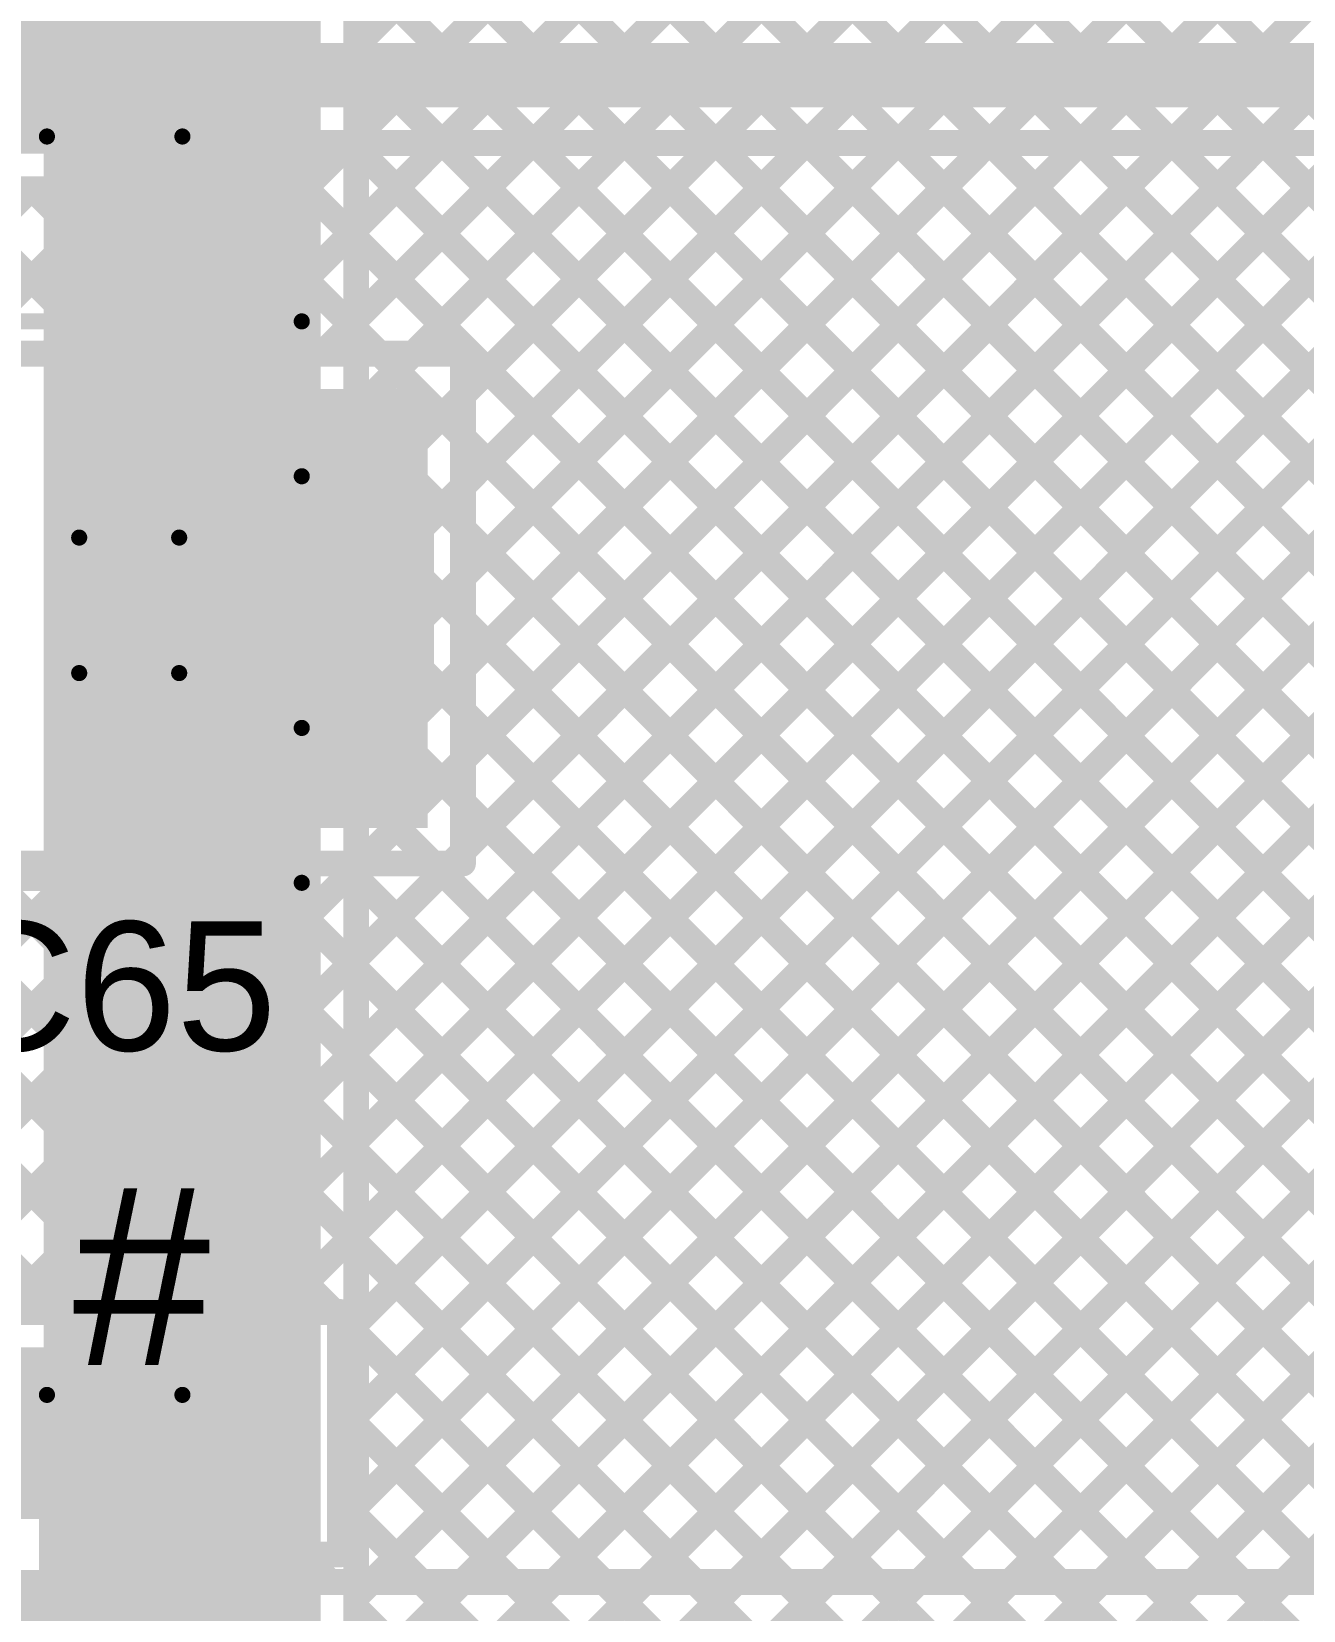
# Model space of a CAD drawing. Header units: millimetres. Extents: x 0 to 214, y 0 to 214.
# Drawn here: x 0.6554 to 1.0497, y 2.9127 to 3.402 of the extents above; entities that cross this region are included whole.
import ezdxf

# ---------------------------------------------------------------- set-up
doc = ezdxf.new("R2010")
doc.units = ezdxf.units.MM
doc.header["$MEASUREMENT"] = 0
for name, color, linetype in [('BottomLayer', 5, 'Continuous'), ('BottomOverlay', 54, 'Continuous'), ('BottomPaste', 16, 'Continuous'), ('BottomSolder', 6, 'Continuous'), ('TopLayer', 1, 'Continuous'), ('TopOverlay', 2, 'Continuous'), ('TopPaste', 8, 'Continuous'), ('TopSolder', 216, 'Continuous'), ('ViaHoleLayer', 16, 'Continuous')]:
    doc.layers.add(name, color=color, linetype=linetype)
doc.styles.add('Arial', font='', dxfattribs={"height": 0.2})
doc.styles.get('Arial').set_extended_font_data('Arial')

# ---------------------------------------------------------------- blocks, each defined once
blk = doc.blocks.new('RES_0603_66')
at = {"layer": 'TopLayer'}
for points in [[(-0.015, 0.0175), (-0.015, -0.0175), (-0.045, -0.0175), (-0.045, 0.0175)], [(0.045, 0.0175), (0.045, -0.0175), (0.015, -0.0175), (0.015, 0.0175)]]:
    blk.add_hatch(color=1, dxfattribs=at).paths.add_polyline_path(points)
at = {"layer": 'TopPaste'}
for points in [[(-0.015, 0.0175), (-0.015, -0.0175), (-0.045, -0.0175), (-0.045, 0.0175)], [(0.045, 0.0175), (0.045, -0.0175), (0.015, -0.0175), (0.015, 0.0175)]]:
    blk.add_hatch(color=8, dxfattribs=at).paths.add_polyline_path(points)
at = {"layer": 'TopSolder'}
for points in [[(-0.011, 0.0215), (-0.011, -0.0215), (-0.049, -0.0215), (-0.049, 0.0215)], [(0.049, 0.0215), (0.049, -0.0215), (0.011, -0.0215), (0.011, 0.0215)]]:
    blk.add_hatch(color=216, dxfattribs=at).paths.add_polyline_path(points)
at = {"layer": 'TopOverlay', "const_width": 0.005}
for points in [[(-0.049, 0.021), (-0.049, -0.021)], [(-0.049, 0.021), (0.049, 0.021)], [(0.049, 0.021), (0.049, -0.021)], [(-0.049, -0.021), (0.049, -0.021)]]:
    blk.add_lwpolyline(points, dxfattribs=at)
at = {"layer": 'TopOverlay', "const_width": 0.0025}
for points in [[(-0.05025, 0.021, 1), (-0.04775, 0.021, 1)], [(-0.05025, 0.021, 1), (-0.04775, 0.021, 1)], [(0.04775, 0.021, 1), (0.05025, 0.021, 1)], [(0.04775, 0.021, 1), (0.05025, 0.021, 1)], [(-0.05025, -0.021, 1), (-0.04775, -0.021, 1)], [(-0.05025, -0.021, 1), (-0.04775, -0.021, 1)], [(0.04775, -0.021, 1), (0.05025, -0.021, 1)], [(0.04775, -0.021, 1), (0.05025, -0.021, 1)]]:
    blk.add_lwpolyline(points, format="xyb", close=True, dxfattribs=at)
blk = doc.blocks.new('RES_0603_67')
at = {"layer": 'TopLayer'}
for points in [[(-0.015, 0.0175), (-0.015, -0.0175), (-0.045, -0.0175), (-0.045, 0.0175)], [(0.045, 0.0175), (0.045, -0.0175), (0.015, -0.0175), (0.015, 0.0175)]]:
    blk.add_hatch(color=1, dxfattribs=at).paths.add_polyline_path(points)
at = {"layer": 'TopPaste'}
for points in [[(-0.015, 0.0175), (-0.015, -0.0175), (-0.045, -0.0175), (-0.045, 0.0175)], [(0.045, 0.0175), (0.045, -0.0175), (0.015, -0.0175), (0.015, 0.0175)]]:
    blk.add_hatch(color=8, dxfattribs=at).paths.add_polyline_path(points)
at = {"layer": 'TopSolder'}
for points in [[(-0.011, 0.0215), (-0.011, -0.0215), (-0.049, -0.0215), (-0.049, 0.0215)], [(0.049, 0.0215), (0.049, -0.0215), (0.011, -0.0215), (0.011, 0.0215)]]:
    blk.add_hatch(color=216, dxfattribs=at).paths.add_polyline_path(points)
at = {"layer": 'TopOverlay', "const_width": 0.005}
for points in [[(-0.049, 0.021), (-0.049, -0.021)], [(-0.049, 0.021), (0.049, 0.021)], [(0.049, 0.021), (0.049, -0.021)], [(-0.049, -0.021), (0.049, -0.021)]]:
    blk.add_lwpolyline(points, dxfattribs=at)
at = {"layer": 'TopOverlay', "const_width": 0.0025}
for points in [[(-0.05025, 0.021, 1), (-0.04775, 0.021, 1)], [(-0.05025, 0.021, 1), (-0.04775, 0.021, 1)], [(0.04775, 0.021, 1), (0.05025, 0.021, 1)], [(0.04775, 0.021, 1), (0.05025, 0.021, 1)], [(-0.05025, -0.021, 1), (-0.04775, -0.021, 1)], [(-0.05025, -0.021, 1), (-0.04775, -0.021, 1)], [(0.04775, -0.021, 1), (0.05025, -0.021, 1)], [(0.04775, -0.021, 1), (0.05025, -0.021, 1)]]:
    blk.add_lwpolyline(points, format="xyb", close=True, dxfattribs=at)
blk = doc.blocks.new('C__0603_B_109')
at = {"layer": 'BottomLayer'}
for points in [[(-0.045, -0.0175), (-0.045, 0.0175), (-0.015, 0.0175), (-0.015, -0.0175)], [(0.015, -0.0175), (0.015, 0.0175), (0.045, 0.0175), (0.045, -0.0175)]]:
    blk.add_hatch(color=5, dxfattribs=at).paths.add_polyline_path(points)
at = {"layer": 'BottomPaste'}
for points in [[(-0.045, -0.0175), (-0.045, 0.0175), (-0.015, 0.0175), (-0.015, -0.0175)], [(0.015, -0.0175), (0.015, 0.0175), (0.045, 0.0175), (0.045, -0.0175)]]:
    blk.add_hatch(color=16, dxfattribs=at).paths.add_polyline_path(points)
at = {"layer": 'BottomSolder'}
for points in [[(-0.04736, -0.01986), (-0.04736, 0.01986), (-0.01264, 0.01986), (-0.01264, -0.01986)], [(0.01264, -0.01986), (0.01264, 0.01986), (0.04736, 0.01986), (0.04736, -0.01986)]]:
    blk.add_hatch(color=6, dxfattribs=at).paths.add_polyline_path(points)
at = {"layer": 'BottomOverlay', "const_width": 0.005}
for points in [[(-0.049, 0.021), (-0.018, 0.021)], [(-0.049, -0.021), (-0.049, 0.021)], [(0.018, 0.021), (0.049, 0.021)], [(0.049, -0.021), (0.049, 0.021)], [(-0.049, -0.021), (-0.018, -0.021)], [(0.018, -0.021), (0.049, -0.021)]]:
    blk.add_lwpolyline(points, dxfattribs=at)
at = {"layer": 'BottomOverlay', "const_width": 0.0025}
for points in [[(-0.05025, 0.021, 1), (-0.04775, 0.021, 1)], [(-0.05025, 0.021, 1), (-0.04775, 0.021, 1)], [(-0.01925, 0.021, 1), (-0.01675, 0.021, 1)], [(0.01675, 0.021, 1), (0.01925, 0.021, 1)], [(0.04775, 0.021, 1), (0.05025, 0.021, 1)], [(0.04775, 0.021, 1), (0.05025, 0.021, 1)], [(-0.05025, -0.021, 1), (-0.04775, -0.021, 1)], [(-0.05025, -0.021, 1), (-0.04775, -0.021, 1)], [(-0.01925, -0.021, 1), (-0.01675, -0.021, 1)], [(0.01675, -0.021, 1), (0.01925, -0.021, 1)], [(0.04775, -0.021, 1), (0.05025, -0.021, 1)], [(0.04775, -0.021, 1), (0.05025, -0.021, 1)]]:
    blk.add_lwpolyline(points, format="xyb", close=True, dxfattribs=at)
blk = doc.blocks.new('RVT1E100M0405__110')
at = {"layer": 'TopLayer'}
for points in [[(-0.12205, 0.0315), (-0.01969, 0.0315), (-0.01969, -0.0315), (-0.12205, -0.0315)], [(0.01969, 0.0315), (0.12205, 0.0315), (0.12205, -0.0315), (0.01969, -0.0315)]]:
    blk.add_hatch(color=1, dxfattribs=at).paths.add_polyline_path(points)
at = {"layer": 'TopPaste'}
for points in [[(-0.12205, 0.0315), (-0.01969, 0.0315), (-0.01969, -0.0315), (-0.12205, -0.0315)], [(0.01969, 0.0315), (0.12205, 0.0315), (0.12205, -0.0315), (0.01969, -0.0315)]]:
    blk.add_hatch(color=8, dxfattribs=at).paths.add_polyline_path(points)
at = {"layer": 'TopSolder'}
for points in [[(-0.12605, 0.0355), (-0.01569, 0.0355), (-0.01569, -0.0355), (-0.12605, -0.0355)], [(0.01569, 0.0355), (0.12605, 0.0355), (0.12605, -0.0355), (0.01569, -0.0355)]]:
    blk.add_hatch(color=216, dxfattribs=at).paths.add_polyline_path(points)
at = {"layer": 'TopOverlay', "const_width": 0.005}
for points in [[(-0.08325, 0.04075), (-0.037, 0.087)], [(-0.037, 0.087), (0.085, 0.087)], [(0.085, 0.039), (0.085, 0.087)], [(-0.108, 0.037), (-0.108, 0.065)], [(-0.122, 0.051), (-0.094, 0.051)], [(-0.08325, 0.035), (-0.08325, 0.04075)], [(-0.08325, -0.04075), (-0.08325, -0.035)], [(-0.08325, -0.04075), (-0.037, -0.087)], [(0.085, -0.087), (0.085, -0.039)], [(-0.037, -0.087), (0.085, -0.087)]]:
    blk.add_lwpolyline(points, dxfattribs=at)
at = {"layer": 'TopOverlay', "const_width": 0.0025}
for points in [[(-0.03825, 0.087, 1), (-0.03575, 0.087, 1)], [(-0.03825, 0.087, 1), (-0.03575, 0.087, 1)], [(0.08375, 0.087, 1), (0.08625, 0.087, 1)], [(0.08375, 0.087, 1), (0.08625, 0.087, 1)], [(-0.10925, 0.065, 1), (-0.10675, 0.065, 1)], [(-0.12325, 0.051, 1), (-0.12075, 0.051, 1)], [(-0.09525, 0.051, 1), (-0.09275, 0.051, 1)], [(-0.10925, 0.037, 1), (-0.10675, 0.037, 1)], [(-0.0845, 0.04075, 1), (-0.082, 0.04075, 1)], [(-0.0845, 0.04075, 1), (-0.082, 0.04075, 1)], [(0.08375, 0.039, 1), (0.08625, 0.039, 1)], [(-0.0845, 0.035, 1), (-0.082, 0.035, 1)], [(-0.0845, -0.035, 1), (-0.082, -0.035, 1)], [(-0.0845, -0.04075, 1), (-0.082, -0.04075, 1)], [(-0.0845, -0.04075, 1), (-0.082, -0.04075, 1)], [(0.08375, -0.039, 1), (0.08625, -0.039, 1)], [(-0.03825, -0.087, 1), (-0.03575, -0.087, 1)], [(-0.03825, -0.087, 1), (-0.03575, -0.087, 1)], [(0.08375, -0.087, 1), (0.08625, -0.087, 1)], [(0.08375, -0.087, 1), (0.08625, -0.087, 1)]]:
    blk.add_lwpolyline(points, format="xyb", close=True, dxfattribs=at)

msp = doc.modelspace()

# ---------------------------------------------------------------- hatches: boundary and pattern name
at = {"layer": 'BottomLayer'}
for points in [[(0.65914, 1.692), (0.745, 1.692), (0.745, 3.97), (0.65914, 3.97)], [(0.708, 2.94), (0.74, 2.94), (0.74, 2.995), (0.708, 2.995)]]:
    msp.add_hatch(color=5, dxfattribs=at).paths.add_polyline_path(points)
h = msp.add_hatch(color=5, dxfattribs=at)
edge = h.paths.add_edge_path()
edge.add_arc((0.68214, 3.27017), 0.01181, 0, 360)
h = msp.add_hatch(color=5, dxfattribs=at)
edge = h.paths.add_edge_path()
edge.add_arc((0.70714, 3.27017), 0.01181, 0, 360)
h = msp.add_hatch(color=5, dxfattribs=at)
edge = h.paths.add_edge_path()
edge.add_arc((0.68214, 3.17817), 0.01181, 0, 360)
h = msp.add_hatch(color=5, dxfattribs=at)
edge = h.paths.add_edge_path()
edge.add_arc((0.70714, 3.17817), 0.01181, 0, 360)
h = msp.add_hatch(color=5, dxfattribs=at)
edge = h.paths.add_edge_path()
edge.add_arc((0.723, 2.98), 0.01181, 0, 360)
h = msp.add_hatch(color=5, dxfattribs=at)
edge = h.paths.add_edge_path()
edge.add_arc((0.723, 2.955), 0.01181, 0, 360)
at = {"layer": 'BottomSolder'}
h = msp.add_hatch(color=6, dxfattribs=at)
edge = h.paths.add_edge_path()
edge.add_arc((0.68214, 3.27017), 0.00991, 0, 360)
h = msp.add_hatch(color=6, dxfattribs=at)
edge = h.paths.add_edge_path()
edge.add_arc((0.70714, 3.27017), 0.00991, 0, 360)
h = msp.add_hatch(color=6, dxfattribs=at)
edge = h.paths.add_edge_path()
edge.add_arc((0.68214, 3.17817), 0.00991, 0, 360)
h = msp.add_hatch(color=6, dxfattribs=at)
edge = h.paths.add_edge_path()
edge.add_arc((0.70714, 3.17817), 0.00991, 0, 360)
h = msp.add_hatch(color=6, dxfattribs=at)
edge = h.paths.add_edge_path()
edge.add_arc((0.723, 2.98), 0.00991, 0, 360)
h = msp.add_hatch(color=6, dxfattribs=at)
edge = h.paths.add_edge_path()
edge.add_arc((0.723, 2.955), 0.00991, 0, 360)
at = {"layer": 'TopLayer'}
for points in [[(0.61614, 3.36417), (0.70214, 3.36417), (0.70214, 3.41317), (0.61614, 3.41317)], [(0.66114, 3.15517), (0.77814, 3.15517), (0.77814, 3.29117), (0.66114, 3.29117)], [(0.61614, 2.941), (0.74, 2.941), (0.74, 2.99417), (0.61614, 2.99417)], [(0.61614, 2.87616), (0.70214, 2.87616), (0.70214, 2.92516), (0.61614, 2.92516)]]:
    msp.add_hatch(color=1, dxfattribs=at).paths.add_polyline_path(points)
h = msp.add_hatch(color=1, dxfattribs=at)
edge = h.paths.add_edge_path()
edge.add_arc((0.68214, 3.27017), 0.01181, 0, 360)
h = msp.add_hatch(color=1, dxfattribs=at)
edge = h.paths.add_edge_path()
edge.add_arc((0.70714, 3.27017), 0.01181, 0, 360)
h = msp.add_hatch(color=1, dxfattribs=at)
edge = h.paths.add_edge_path()
edge.add_arc((0.68214, 3.17817), 0.01181, 0, 360)
h = msp.add_hatch(color=1, dxfattribs=at)
edge = h.paths.add_edge_path()
edge.add_arc((0.70714, 3.17817), 0.01181, 0, 360)
h = msp.add_hatch(color=1, dxfattribs=at)
edge = h.paths.add_edge_path()
edge.add_arc((0.723, 2.98), 0.01181, 0, 360)
h = msp.add_hatch(color=1, dxfattribs=at)
edge = h.paths.add_edge_path()
edge.add_arc((0.723, 2.955), 0.01181, 0, 360)
at = {"layer": 'TopSolder'}
h = msp.add_hatch(color=216, dxfattribs=at)
edge = h.paths.add_edge_path()
edge.add_arc((0.68214, 3.27017), 0.00991, 0, 360)
h = msp.add_hatch(color=216, dxfattribs=at)
edge = h.paths.add_edge_path()
edge.add_arc((0.70714, 3.27017), 0.00991, 0, 360)
h = msp.add_hatch(color=216, dxfattribs=at)
edge = h.paths.add_edge_path()
edge.add_arc((0.68214, 3.17817), 0.00991, 0, 360)
h = msp.add_hatch(color=216, dxfattribs=at)
edge = h.paths.add_edge_path()
edge.add_arc((0.70714, 3.17817), 0.00991, 0, 360)
h = msp.add_hatch(color=216, dxfattribs=at)
edge = h.paths.add_edge_path()
edge.add_arc((0.723, 2.98), 0.00991, 0, 360)
h = msp.add_hatch(color=216, dxfattribs=at)
edge = h.paths.add_edge_path()
edge.add_arc((0.723, 2.955), 0.00991, 0, 360)
at = {"layer": 'ViaHoleLayer'}
h = msp.add_hatch(color=16, dxfattribs=at)
edge = h.paths.add_edge_path()
edge.add_arc((0.68214, 3.27017), 0.00591, 0, 360)
h = msp.add_hatch(color=16, dxfattribs=at)
edge = h.paths.add_edge_path()
edge.add_arc((0.70714, 3.27017), 0.00591, 0, 360)
h = msp.add_hatch(color=16, dxfattribs=at)
edge = h.paths.add_edge_path()
edge.add_arc((0.68214, 3.17817), 0.00591, 0, 360)
h = msp.add_hatch(color=16, dxfattribs=at)
edge = h.paths.add_edge_path()
edge.add_arc((0.70714, 3.17817), 0.00591, 0, 360)
h = msp.add_hatch(color=16, dxfattribs=at)
edge = h.paths.add_edge_path()
edge.add_arc((0.723, 2.98), 0.00591, 0, 360)
h = msp.add_hatch(color=16, dxfattribs=at)
edge = h.paths.add_edge_path()
edge.add_arc((0.723, 2.955), 0.00591, 0, 360)

# ---------------------------------------------------------------- linework, layer by layer
at = {"layer": 'BottomLayer', "const_width": 0.008}
for points in [[(0.756, 3.11474), (1.36203, 3.72077)], [(0.756, 3.08646), (1.39032, 3.72077)], [(0.756, 3.14302), (1.33375, 3.72077)], [(0.756, 3.17131), (1.30547, 3.72077)], [(0.756, 3.05817), (1.31748, 3.61965)], [(0.756, 3.02989), (1.32321, 3.5971)], [(0.756, 3.34101), (1.00316, 3.58817)], [(0.756, 3.0016), (1.33996, 3.58556)], [(0.756, 2.94503), (1.39541, 3.58445)], [(0.756, 2.97332), (1.36713, 3.58445)], [(0.756, 3.3693), (0.97065, 3.58395)], [(0.756, 3.39758), (0.94236, 3.58395)], [(0.756, 1.681), (0.756, 3.5835)], [(0.7648, 3.5835), (1.3305, 3.01781)], [(0.79309, 3.5835), (1.3305, 3.04609)], [(0.82137, 3.5835), (1.3305, 3.07438)], [(0.84966, 3.5835), (1.3305, 3.10266)], [(0.756, 3.31273), (1.01112, 3.56785)], [(0.756, 3.56402), (1.3305, 2.98952)], [(0.756, 3.28445), (1.02502, 3.55347)], [(0.756, 3.22788), (1.07257, 3.54445)], [(0.756, 3.25616), (1.04428, 3.54445)], [(0.756, 3.19959), (1.10006, 3.54365)], [(0.756, 3.53574), (1.3305, 2.96124)], [(0.756, 3.50745), (1.3305, 2.93295)], [(0.756, 2.91675), (1.33054, 3.49128)], [(0.756, 3.47917), (1.3305, 2.90467)], [(0.756, 2.88847), (1.3305, 3.46297)], [(0.756, 3.45089), (1.3305, 2.87639)], [(0.756, 2.86018), (1.3305, 3.43468)], [(0.756, 3.4226), (1.3305, 2.8481)], [(0.756, 2.8319), (1.3305, 3.4064)], [(0.756, 3.39432), (1.3305, 2.81982)], [(0.756, 2.80361), (1.3305, 3.37811)], [(0.756, 3.36603), (1.3305, 2.79153)], [(0.756, 2.77533), (1.3305, 3.34983)], [(0.756, 3.33775), (1.3305, 2.76325)], [(0.756, 2.74704), (1.3305, 3.32154)], [(0.756, 3.30946), (1.3305, 2.73496)], [(0.756, 2.71876), (1.3305, 3.29326)], [(0.756, 3.28118), (1.3305, 2.70668)], [(0.756, 2.69047), (1.3305, 3.26497)], [(0.756, 3.2529), (1.3305, 2.6784)], [(0.756, 2.66219), (1.3305, 3.23669)], [(0.756, 3.22461), (1.3305, 2.65011)], [(0.756, 2.63391), (1.3305, 3.20841)], [(0.756, 3.19633), (1.3305, 2.62183)], [(0.756, 3.16804), (1.3305, 2.59354)], [(0.756, 3.13976), (1.3305, 2.56526)], [(0.756, 3.11147), (1.3305, 2.53697)], [(0.756, 3.08319), (1.3305, 2.50869)], [(0.756, 3.05491), (1.31911, 2.4918)], [(0.756, 3.02662), (1.30496, 2.47766)], [(0.756, 2.99834), (1.29082, 2.46351)], [(0.756, 2.97005), (1.27668, 2.44937)], [(0.756, 2.94177), (1.26254, 2.43523)], [(0.756, 2.91348), (1.2484, 2.42109)]]:
    msp.add_lwpolyline(points, dxfattribs=at)
at = {"layer": 'BottomLayer', "const_width": 0.004}
for points in [[(0.754, 3.39758, 1), (0.758, 3.39758, 1)], [(0.754, 3.39432, 1), (0.758, 3.39432, 1)], [(0.754, 3.3693, 1), (0.758, 3.3693, 1)], [(0.754, 3.36603, 1), (0.758, 3.36603, 1)], [(0.754, 3.34101, 1), (0.758, 3.34101, 1)], [(0.754, 3.33775, 1), (0.758, 3.33775, 1)], [(0.754, 3.31273, 1), (0.758, 3.31273, 1)], [(0.754, 3.30946, 1), (0.758, 3.30946, 1)], [(0.754, 3.28445, 1), (0.758, 3.28445, 1)], [(0.754, 3.28118, 1), (0.758, 3.28118, 1)], [(0.754, 3.25616, 1), (0.758, 3.25616, 1)], [(0.754, 3.2529, 1), (0.758, 3.2529, 1)], [(0.754, 3.22788, 1), (0.758, 3.22788, 1)], [(0.754, 3.22461, 1), (0.758, 3.22461, 1)], [(0.754, 3.19959, 1), (0.758, 3.19959, 1)], [(0.754, 3.19633, 1), (0.758, 3.19633, 1)], [(0.754, 3.17131, 1), (0.758, 3.17131, 1)], [(0.754, 3.16804, 1), (0.758, 3.16804, 1)], [(0.754, 3.14302, 1), (0.758, 3.14302, 1)], [(0.754, 3.13976, 1), (0.758, 3.13976, 1)], [(0.754, 3.11474, 1), (0.758, 3.11474, 1)], [(0.754, 3.11147, 1), (0.758, 3.11147, 1)], [(0.754, 3.08646, 1), (0.758, 3.08646, 1)], [(0.754, 3.08319, 1), (0.758, 3.08319, 1)], [(0.754, 3.05817, 1), (0.758, 3.05817, 1)], [(0.754, 3.05491, 1), (0.758, 3.05491, 1)], [(0.754, 3.02989, 1), (0.758, 3.02989, 1)], [(0.754, 3.02662, 1), (0.758, 3.02662, 1)], [(0.754, 3.0016, 1), (0.758, 3.0016, 1)], [(0.754, 2.99834, 1), (0.758, 2.99834, 1)], [(0.754, 2.97332, 1), (0.758, 2.97332, 1)], [(0.754, 2.97005, 1), (0.758, 2.97005, 1)], [(0.754, 2.94503, 1), (0.758, 2.94503, 1)], [(0.754, 2.94177, 1), (0.758, 2.94177, 1)], [(0.754, 2.91675, 1), (0.758, 2.91675, 1)], [(0.754, 2.91348, 1), (0.758, 2.91348, 1)]]:
    msp.add_lwpolyline(points, format="xyb", close=True, dxfattribs=at)
at = {"layer": 'TopLayer'}
for points, const_width in [([(0.68114, 3.38847), (1.38153, 3.38847)], 0.02), ([(0.67472, 3.00517), (1.03701, 3.36747)], 0.008), ([(0.68887, 3.30217), (0.75417, 3.36747)], 0.008), ([(0.703, 3.00517), (1.06529, 3.36747)], 0.008), ([(0.71314, 3.35472), (0.72588, 3.36747)], 0.008), ([(0.71314, 3.35317), (0.71314, 3.36747)], 0.008), ([(0.71314, 3.36747), (1.37284, 3.36747)], 0.008), ([(0.71716, 3.30217), (0.78245, 3.36747)], 0.008), ([(0.72628, 3.36747), (1.17229, 2.92146)], 0.008), ([(0.73129, 3.00517), (1.09358, 3.36747)], 0.008), ([(0.74544, 3.30217), (0.81074, 3.36747)], 0.008), ([(0.751, 2.94003), (1.17843, 3.36747)], 0.008), ([(0.751, 2.9966), (1.12186, 3.36747)], 0.008), ([(0.751, 2.96832), (1.15015, 3.36747)], 0.008), ([(0.75457, 3.36747), (1.20057, 2.92146)], 0.008), ([(0.76071, 2.92146), (1.20672, 3.36747)], 0.008), ([(0.77373, 3.30217), (0.83902, 3.36747)], 0.008), ([(0.78285, 3.36747), (1.22886, 2.92146)], 0.008), ([(0.78899, 2.92146), (1.235, 3.36747)], 0.008), ([(0.78914, 3.23273), (0.92387, 3.36747)], 0.008), ([(0.78914, 3.20445), (0.95216, 3.36747)], 0.008), ([(0.78914, 3.26102), (0.89559, 3.36747)], 0.008), ([(0.78914, 3.14788), (1.00873, 3.36747)], 0.008), ([(0.78914, 3.17616), (0.98044, 3.36747)], 0.008), ([(0.78914, 3.2893), (0.8673, 3.36747)], 0.008), ([(0.81114, 3.36747), (1.25714, 2.92146)], 0.008), ([(0.81728, 2.92146), (1.26328, 3.36747)], 0.008), ([(0.83942, 3.36747), (1.28543, 2.92146)], 0.008), ([(0.84556, 2.92146), (1.29157, 3.36747)], 0.008), ([(0.8677, 3.36747), (1.31371, 2.92146)], 0.008), ([(0.87385, 2.92146), (1.31985, 3.36747)], 0.008), ([(0.89599, 3.36747), (1.342, 2.92146)], 0.008), ([(0.90213, 2.92146), (1.34814, 3.36747)], 0.008), ([(0.92427, 3.36747), (1.37028, 2.92146)], 0.008), ([(0.95256, 3.36747), (1.39856, 2.92146)], 0.008), ([(0.98084, 3.36747), (1.42685, 2.92146)], 0.008), ([(1.00913, 3.36747), (1.45513, 2.92146)], 0.008), ([(1.03741, 3.36747), (1.48342, 2.92146)], 0.008), ([(0.93042, 2.92146), (1.37463, 3.36567)], 0.008), ([(0.60352, 3.30167), (0.65502, 3.35317)], 0.008), ([(0.60514, 3.35317), (0.71314, 3.35317)], 0.008), ([(0.62744, 3.35317), (0.67844, 3.30217)], 0.008), ([(0.63181, 3.30167), (0.6833, 3.35317)], 0.008), ([(0.65573, 3.35317), (0.70672, 3.30217)], 0.008), ([(0.66059, 3.30217), (0.71158, 3.35317)], 0.008), ([(0.68401, 3.35317), (0.73501, 3.30217)], 0.008), ([(0.7123, 3.35317), (0.76329, 3.30217)], 0.008), ([(0.9587, 2.92146), (1.38877, 3.35153)], 0.008), ([(0.98698, 2.92146), (1.40291, 3.33739)], 0.008), ([(1.01527, 2.92146), (1.41706, 3.32325)], 0.008), ([(1.04355, 2.92146), (1.4312, 3.3091)], 0.008), ([(0.65014, 3.30217), (0.78914, 3.30217)], 0.008), ([(0.78914, 3.14417), (0.78914, 3.30217)], 0.008), ([(0.78914, 3.27632), (1.144, 2.92146)], 0.008), ([(0.78914, 3.24804), (1.11572, 2.92146)], 0.008), ([(0.78914, 3.21975), (1.08744, 2.92146)], 0.008), ([(0.78914, 3.19147), (1.05915, 2.92146)], 0.008), ([(0.78914, 3.16319), (1.03087, 2.92146)], 0.008), ([(0.78543, 3.14417), (0.78914, 3.14788)], 0.008), ([(0.54129, 3.01317), (0.6723, 3.14417)], 0.008), ([(0.56958, 3.01317), (0.70058, 3.14417)], 0.008), ([(0.57964, 2.99495), (0.72886, 3.14417)], 0.008), ([(0.61815, 3.00517), (0.75715, 3.14417)], 0.008), ([(0.64643, 3.00517), (0.78543, 3.14417)], 0.008), ([(0.65014, 3.14417), (0.78914, 3.14417)], 0.008), ([(0.66673, 3.14417), (0.88945, 2.92146)], 0.008), ([(0.69502, 3.14417), (0.91773, 2.92146)], 0.008), ([(0.7233, 3.14417), (0.94601, 2.92146)], 0.008), ([(0.75159, 3.14417), (0.9743, 2.92146)], 0.008), ([(0.77987, 3.14417), (1.00258, 2.92146)], 0.008), ([(0.52781, 3.14167), (0.66431, 3.00517)], 0.008), ([(0.5561, 3.14167), (0.6926, 3.00517)], 0.008), ([(0.58438, 3.14167), (0.72088, 3.00517)], 0.008), ([(0.61266, 3.14167), (0.74916, 3.00517)], 0.008), ([(0.64095, 3.14167), (0.86116, 2.92146)], 0.008), ([(0.60514, 3.00517), (0.751, 3.00517)], 0.008), ([(0.751, 2.93), (0.751, 3.00517)], 0.008), ([(0.751, 3.00334), (0.83288, 2.92146)], 0.008), ([(0.751, 2.97505), (0.80459, 2.92146)], 0.008), ([(0.751, 2.94677), (0.77631, 2.92146)], 0.008), ([(0.71314, 2.93), (0.751, 2.93)], 0.008), ([(0.71314, 2.92146), (0.71314, 2.93)], 0.008), ([(0.71314, 2.92806), (0.71974, 2.92146)], 0.008), ([(0.73243, 2.92146), (0.74097, 2.93)], 0.008), ([(0.73948, 2.93), (0.74802, 2.92146)], 0.008), ([(0.71314, 2.92146), (1.71391, 2.92146)], 0.008)]:
    msp.add_lwpolyline(points, dxfattribs=dict(at, const_width=const_width))
for points, const_width in [([(0.67614, 3.38847, 1), (0.68614, 3.38847, 1)], 0.01), ([(0.71114, 3.36747, 1), (0.71514, 3.36747, 1)], 0.004), ([(0.71114, 3.36747, 1), (0.71514, 3.36747, 1)], 0.004), ([(0.72388, 3.36747, 1), (0.72788, 3.36747, 1)], 0.004), ([(0.72428, 3.36747, 1), (0.72828, 3.36747, 1)], 0.004), ([(0.75217, 3.36747, 1), (0.75617, 3.36747, 1)], 0.004), ([(0.75257, 3.36747, 1), (0.75657, 3.36747, 1)], 0.004), ([(0.78045, 3.36747, 1), (0.78445, 3.36747, 1)], 0.004), ([(0.78085, 3.36747, 1), (0.78485, 3.36747, 1)], 0.004), ([(0.80874, 3.36747, 1), (0.81274, 3.36747, 1)], 0.004), ([(0.80914, 3.36747, 1), (0.81314, 3.36747, 1)], 0.004), ([(0.83702, 3.36747, 1), (0.84102, 3.36747, 1)], 0.004), ([(0.83742, 3.36747, 1), (0.84142, 3.36747, 1)], 0.004), ([(0.8653, 3.36747, 1), (0.8693, 3.36747, 1)], 0.004), ([(0.8657, 3.36747, 1), (0.8697, 3.36747, 1)], 0.004), ([(0.89359, 3.36747, 1), (0.89759, 3.36747, 1)], 0.004), ([(0.89399, 3.36747, 1), (0.89799, 3.36747, 1)], 0.004), ([(0.92187, 3.36747, 1), (0.92587, 3.36747, 1)], 0.004), ([(0.92227, 3.36747, 1), (0.92627, 3.36747, 1)], 0.004), ([(0.95016, 3.36747, 1), (0.95416, 3.36747, 1)], 0.004), ([(0.95056, 3.36747, 1), (0.95456, 3.36747, 1)], 0.004), ([(0.97844, 3.36747, 1), (0.98244, 3.36747, 1)], 0.004), ([(0.97884, 3.36747, 1), (0.98284, 3.36747, 1)], 0.004), ([(1.00673, 3.36747, 1), (1.01073, 3.36747, 1)], 0.004), ([(1.00713, 3.36747, 1), (1.01113, 3.36747, 1)], 0.004), ([(1.03501, 3.36747, 1), (1.03901, 3.36747, 1)], 0.004), ([(1.03541, 3.36747, 1), (1.03941, 3.36747, 1)], 0.004), ([(0.65302, 3.35317, 1), (0.65702, 3.35317, 1)], 0.004), ([(0.65373, 3.35317, 1), (0.65773, 3.35317, 1)], 0.004), ([(0.6813, 3.35317, 1), (0.6853, 3.35317, 1)], 0.004), ([(0.68201, 3.35317, 1), (0.68601, 3.35317, 1)], 0.004), ([(0.70958, 3.35317, 1), (0.71358, 3.35317, 1)], 0.004), ([(0.7103, 3.35317, 1), (0.7143, 3.35317, 1)], 0.004), ([(0.71114, 3.35472, 1), (0.71514, 3.35472, 1)], 0.004), ([(0.71114, 3.35317, 1), (0.71514, 3.35317, 1)], 0.004), ([(0.71114, 3.35317, 1), (0.71514, 3.35317, 1)], 0.004), ([(0.65859, 3.30217, 1), (0.66259, 3.30217, 1)], 0.004), ([(0.67644, 3.30217, 1), (0.68044, 3.30217, 1)], 0.004), ([(0.68687, 3.30217, 1), (0.69087, 3.30217, 1)], 0.004), ([(0.70472, 3.30217, 1), (0.70872, 3.30217, 1)], 0.004), ([(0.71516, 3.30217, 1), (0.71916, 3.30217, 1)], 0.004), ([(0.73301, 3.30217, 1), (0.73701, 3.30217, 1)], 0.004), ([(0.74344, 3.30217, 1), (0.74744, 3.30217, 1)], 0.004), ([(0.76129, 3.30217, 1), (0.76529, 3.30217, 1)], 0.004), ([(0.77173, 3.30217, 1), (0.77573, 3.30217, 1)], 0.004), ([(0.78714, 3.30217, 1), (0.79114, 3.30217, 1)], 0.004), ([(0.78714, 3.30217, 1), (0.79114, 3.30217, 1)], 0.004), ([(0.78714, 3.2893, 1), (0.79114, 3.2893, 1)], 0.004), ([(0.78714, 3.27632, 1), (0.79114, 3.27632, 1)], 0.004), ([(0.78714, 3.26102, 1), (0.79114, 3.26102, 1)], 0.004), ([(0.78714, 3.24804, 1), (0.79114, 3.24804, 1)], 0.004), ([(0.78714, 3.23273, 1), (0.79114, 3.23273, 1)], 0.004), ([(0.78714, 3.21975, 1), (0.79114, 3.21975, 1)], 0.004), ([(0.78714, 3.20445, 1), (0.79114, 3.20445, 1)], 0.004), ([(0.78714, 3.19147, 1), (0.79114, 3.19147, 1)], 0.004), ([(0.78714, 3.17616, 1), (0.79114, 3.17616, 1)], 0.004), ([(0.78714, 3.16319, 1), (0.79114, 3.16319, 1)], 0.004), ([(0.78714, 3.14788, 1), (0.79114, 3.14788, 1)], 0.004), ([(0.78714, 3.14788, 1), (0.79114, 3.14788, 1)], 0.004), ([(0.66473, 3.14417, 1), (0.66873, 3.14417, 1)], 0.004), ([(0.6703, 3.14417, 1), (0.6743, 3.14417, 1)], 0.004), ([(0.69302, 3.14417, 1), (0.69702, 3.14417, 1)], 0.004), ([(0.69858, 3.14417, 1), (0.70258, 3.14417, 1)], 0.004), ([(0.7213, 3.14417, 1), (0.7253, 3.14417, 1)], 0.004), ([(0.72686, 3.14417, 1), (0.73086, 3.14417, 1)], 0.004), ([(0.74959, 3.14417, 1), (0.75359, 3.14417, 1)], 0.004), ([(0.75515, 3.14417, 1), (0.75915, 3.14417, 1)], 0.004), ([(0.77787, 3.14417, 1), (0.78187, 3.14417, 1)], 0.004), ([(0.78343, 3.14417, 1), (0.78743, 3.14417, 1)], 0.004), ([(0.78343, 3.14417, 1), (0.78743, 3.14417, 1)], 0.004), ([(0.78714, 3.14417, 1), (0.79114, 3.14417, 1)], 0.004), ([(0.78714, 3.14417, 1), (0.79114, 3.14417, 1)], 0.004), ([(0.66231, 3.00517, 1), (0.66631, 3.00517, 1)], 0.004), ([(0.67272, 3.00517, 1), (0.67672, 3.00517, 1)], 0.004), ([(0.6906, 3.00517, 1), (0.6946, 3.00517, 1)], 0.004), ([(0.701, 3.00517, 1), (0.705, 3.00517, 1)], 0.004), ([(0.71888, 3.00517, 1), (0.72288, 3.00517, 1)], 0.004), ([(0.72929, 3.00517, 1), (0.73329, 3.00517, 1)], 0.004), ([(0.74716, 3.00517, 1), (0.75116, 3.00517, 1)], 0.004), ([(0.749, 3.00517, 1), (0.753, 3.00517, 1)], 0.004), ([(0.749, 3.00517, 1), (0.753, 3.00517, 1)], 0.004), ([(0.749, 3.00334, 1), (0.753, 3.00334, 1)], 0.004), ([(0.749, 2.9966, 1), (0.753, 2.9966, 1)], 0.004), ([(0.749, 2.97505, 1), (0.753, 2.97505, 1)], 0.004), ([(0.749, 2.96832, 1), (0.753, 2.96832, 1)], 0.004), ([(0.749, 2.94677, 1), (0.753, 2.94677, 1)], 0.004), ([(0.749, 2.94003, 1), (0.753, 2.94003, 1)], 0.004), ([(0.71114, 2.93, 1), (0.71514, 2.93, 1)], 0.004), ([(0.71114, 2.93, 1), (0.71514, 2.93, 1)], 0.004), ([(0.71114, 2.92806, 1), (0.71514, 2.92806, 1)], 0.004), ([(0.73748, 2.93, 1), (0.74148, 2.93, 1)], 0.004), ([(0.73897, 2.93, 1), (0.74297, 2.93, 1)], 0.004), ([(0.749, 2.93, 1), (0.753, 2.93, 1)], 0.004), ([(0.749, 2.93, 1), (0.753, 2.93, 1)], 0.004), ([(0.71114, 2.92146, 1), (0.71514, 2.92146, 1)], 0.004), ([(0.71114, 2.92146, 1), (0.71514, 2.92146, 1)], 0.004), ([(0.71774, 2.92146, 1), (0.72174, 2.92146, 1)], 0.004), ([(0.73043, 2.92146, 1), (0.73443, 2.92146, 1)], 0.004), ([(0.74602, 2.92146, 1), (0.75002, 2.92146, 1)], 0.004), ([(0.75871, 2.92146, 1), (0.76271, 2.92146, 1)], 0.004), ([(0.77431, 2.92146, 1), (0.77831, 2.92146, 1)], 0.004), ([(0.78699, 2.92146, 1), (0.79099, 2.92146, 1)], 0.004), ([(0.80259, 2.92146, 1), (0.80659, 2.92146, 1)], 0.004), ([(0.81528, 2.92146, 1), (0.81928, 2.92146, 1)], 0.004), ([(0.83088, 2.92146, 1), (0.83488, 2.92146, 1)], 0.004), ([(0.84356, 2.92146, 1), (0.84756, 2.92146, 1)], 0.004), ([(0.85916, 2.92146, 1), (0.86316, 2.92146, 1)], 0.004), ([(0.87185, 2.92146, 1), (0.87585, 2.92146, 1)], 0.004), ([(0.88745, 2.92146, 1), (0.89145, 2.92146, 1)], 0.004), ([(0.90013, 2.92146, 1), (0.90413, 2.92146, 1)], 0.004), ([(0.91573, 2.92146, 1), (0.91973, 2.92146, 1)], 0.004), ([(0.92842, 2.92146, 1), (0.93242, 2.92146, 1)], 0.004), ([(0.94401, 2.92146, 1), (0.94801, 2.92146, 1)], 0.004), ([(0.9567, 2.92146, 1), (0.9607, 2.92146, 1)], 0.004), ([(0.9723, 2.92146, 1), (0.9763, 2.92146, 1)], 0.004), ([(0.98498, 2.92146, 1), (0.98898, 2.92146, 1)], 0.004), ([(1.00058, 2.92146, 1), (1.00458, 2.92146, 1)], 0.004), ([(1.01327, 2.92146, 1), (1.01727, 2.92146, 1)], 0.004), ([(1.02887, 2.92146, 1), (1.03287, 2.92146, 1)], 0.004), ([(1.04155, 2.92146, 1), (1.04555, 2.92146, 1)], 0.004)]:
    msp.add_lwpolyline(points, format="xyb", close=True, dxfattribs=dict(at, const_width=const_width))

# ---------------------------------------------------------------- block references
at = {"rotation": 90}
for name, p in [('RES_0603_66', (0.68114, 3.41847)), ('RES_0603_67', (0.68114, 2.93046))]:
    msp.add_blockref(name, p, dxfattribs=at)
for name, p in [('RVT1E100M0405__110', (0.65414, 3.22517)), ('C__0603_B_109', (0.65214, 3.22417))]:
    msp.add_blockref(name, p)

# ---------------------------------------------------------------- texts
at = {"layer": 'BottomOverlay', "style": 'Arial'}
msp.add_text('*', height=0.075, dxfattribs=at).set_placement((0.71114, 3.18526))
at = {"layer": 'TopOverlay', "style": 'Arial'}
msp.add_text('C65', height=0.04, dxfattribs=at).set_placement((0.62882, 3.08618))
msp.add_text('#', height=0.055, rotation=360, dxfattribs=at).set_placement((0.66814, 2.98876))

doc.saveas('drawing.dxf')
